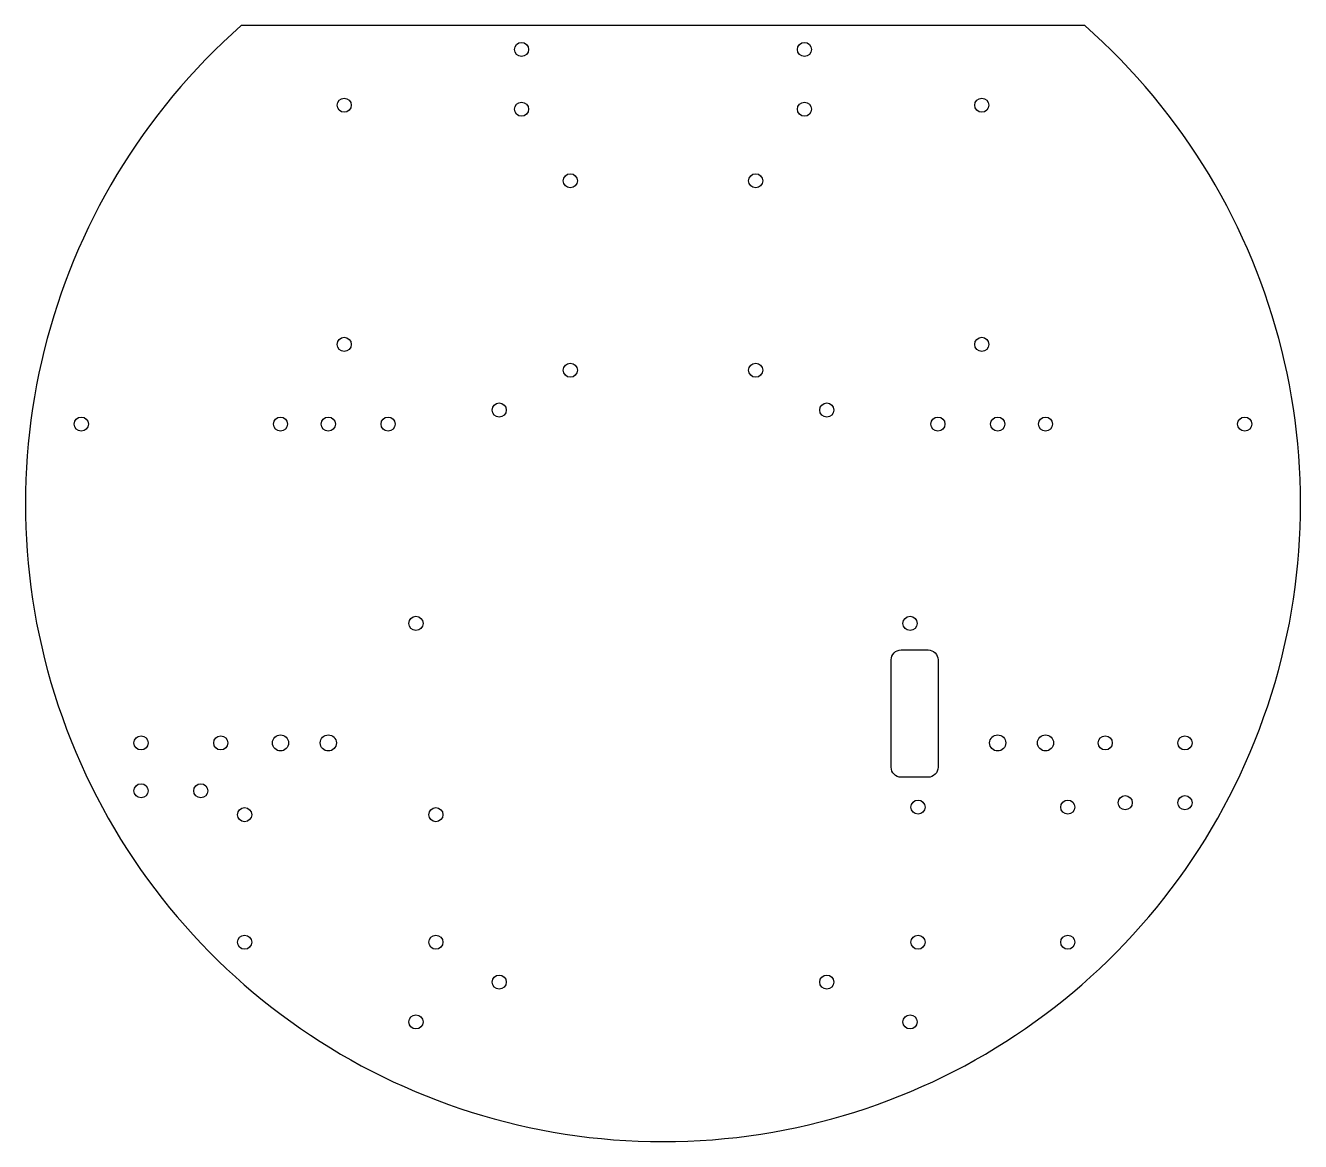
# Model space of a CAD drawing. Header units: inches. Extents: x -8 to 8, y -8 to 6.
import ezdxf

# ---------------------------------------------------------------- set-up
doc = ezdxf.new("R2010")
doc.units = ezdxf.units.IN
doc.header["$MEASUREMENT"] = 0

msp = doc.modelspace()

# ---------------------------------------------------------------- linework, layer by layer
for points in [[(5.292, 6), (-5.292, 6, 2.645751)], [(3.327, -1.834, -0.414214), (3.452, -1.959), (3.452, -3.305, -0.414214), (3.327, -3.43), (2.988, -3.43, -0.414214), (2.863, -3.305), (2.863, -1.959, -0.414214), (2.988, -1.834)]]:
    msp.add_lwpolyline(points, format="xyb", close=True)
for centre, radius in [((-1.775, 5.7), 0.0885), ((1.775, 5.7), 0.0885), ((-4, 5), 0.0885), ((-1.775, 4.95), 0.0885), ((1.775, 4.95), 0.0885), ((4, 5), 0.0885), ((-1.163, 4.052), 0.0885), ((1.163, 4.052), 0.0885), ((-4, 2), 0.0885), ((4, 2), 0.0885), ((-1.163, 1.676), 0.0885), ((1.163, 1.676), 0.0885), ((-2.055, 1.176), 0.0885), ((2.055, 1.176), 0.0885), ((-7.3, 1), 0.0885), ((-4.8, 1), 0.0885), ((-4.2, 1), 0.0885), ((-3.45, 1), 0.0885), ((3.45, 1), 0.0885), ((4.2, 1), 0.0885), ((4.8, 1), 0.0885), ((7.3, 1), 0.0885), ((-3.1, -1.5), 0.0885), ((3.1, -1.5), 0.0885), ((-6.55, -3), 0.0885), ((-5.55, -3), 0.0885), ((-4.8, -3), 0.101), ((-4.2, -3), 0.101), ((4.2, -3), 0.101), ((4.8, -3), 0.101), ((5.55, -3), 0.0885), ((6.55, -3), 0.0885), ((-6.55, -3.6), 0.0885), ((-5.8, -3.6), 0.0885), ((5.8, -3.75), 0.0885), ((6.55, -3.75), 0.0885), ((-5.25, -3.9), 0.0885), ((-2.85, -3.9), 0.0885), ((3.2, -3.805), 0.0885), ((5.08, -3.805), 0.0885), ((-5.25, -5.5), 0.0885), ((-2.85, -5.5), 0.0885), ((3.2, -5.5), 0.0885), ((5.08, -5.5), 0.0885), ((-2.055, -6), 0.0885), ((2.055, -6), 0.0885), ((-3.1, -6.5), 0.0885), ((3.1, -6.5), 0.0885)]:
    msp.add_circle(centre, radius)

doc.saveas('drawing.dxf')
